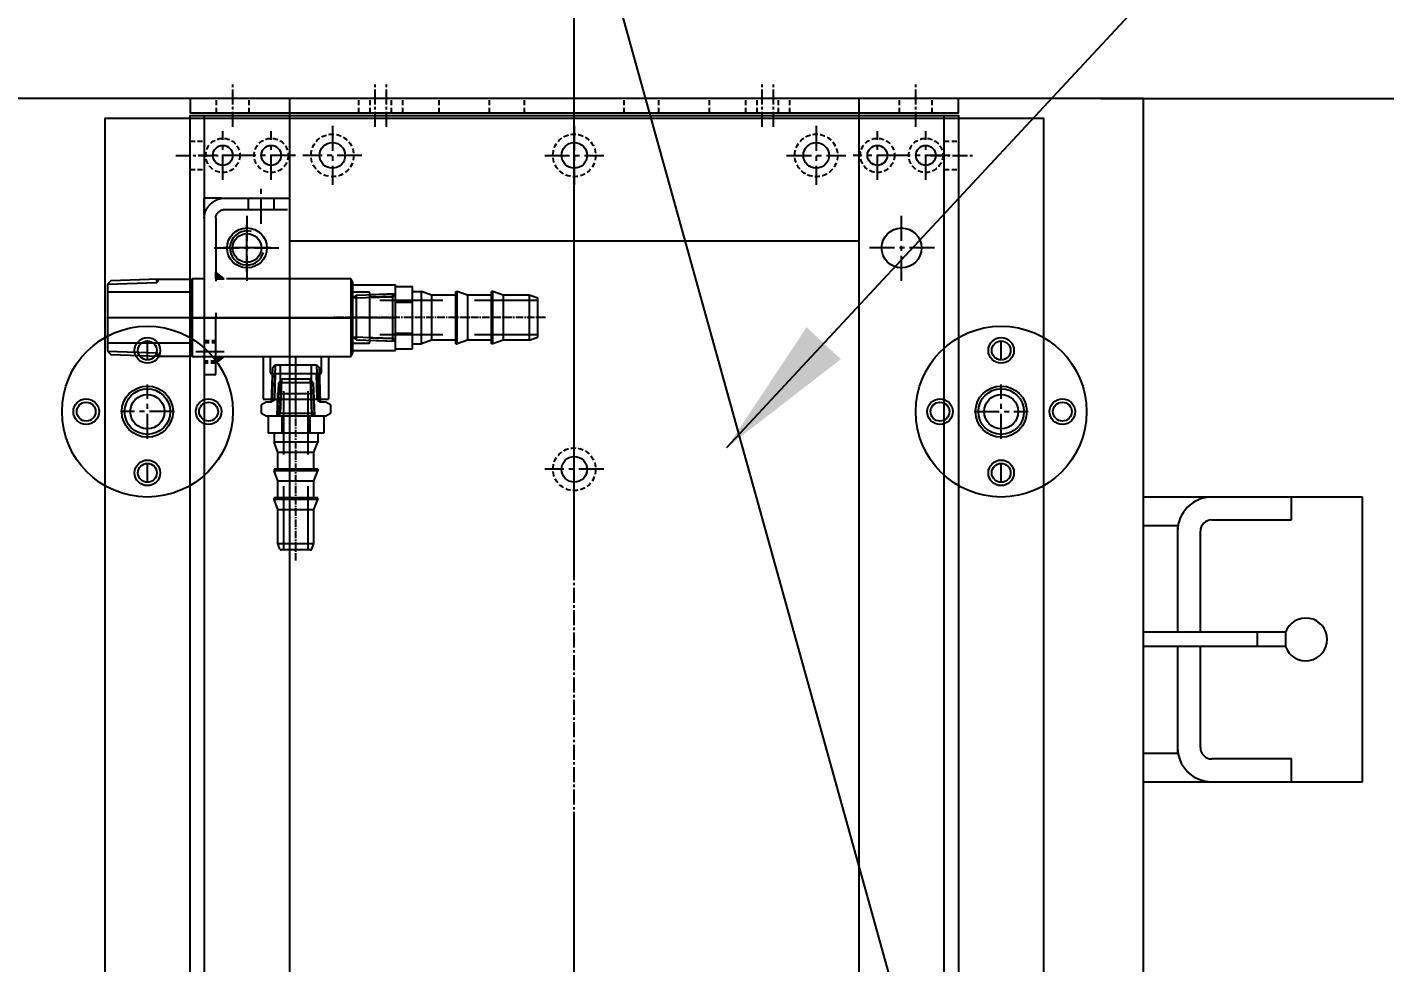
# Model space of a CAD drawing. Header units: millimetres. Extents: x 4969 to 37601, y -771 to 6478.
# Drawn here: x 9337.7 to 9814.8, y 3312 to 3640.7 of the extents above; entities that cross this region are included whole.
import ezdxf

# ---------------------------------------------------------------- set-up
doc = ezdxf.new("R2010")
doc.units = ezdxf.units.MM
doc.header["$LTSCALE"] = 7
doc.header["$MEASUREMENT"] = 0
for name, pattern in [('CENTER', [2, 1.25, -0.25, 0.25, -0.25]), ('CENTER1', [13, 10, -1, 1, -1]), ('CENTER2', [1.125, 0.75, -0.125, 0.125, -0.125]), ('CENTERX2', [101.6, 63.5, -12.7, 12.7, -12.7]), ('HIDDEN', [0.375, 0.25, -0.125]), ('HIDDEN2', [4.7625, 3.175, -1.5875])]:
    doc.linetypes.add(name, pattern=pattern)
doc.layers.get('0').update_dxf_attribs({"linetype": 'CONTINUOUS'})
doc.layers.get('Defpoints').update_dxf_attribs({"linetype": 'CONTINUOUS'})
doc.layers.add('CENTER', color=1, linetype='CENTER1')
doc.layers.add('THIN', color=3, linetype='CONTINUOUS')
doc.styles.get("Standard").update_dxf_attribs({"font": 'ISOCP'})
doc.dimstyles.new('PS-20', dxfattribs={"dimscale": 20, "dimtxt": 3.2, "dimasz": 2.5, "dimexe": 2, "dimexo": 2.5, "dimgap": 2, "dimtad": 1, "dimtoh": 1, "dimrnd": 0.05, "dimzin": 12, "dimdsep": 46, "dimtxsty": 'Standard', "dimcen": 0, "dimclrt": 2, "dimazin": 3, "dimtfac": 1, "dimtofl": 0, "dimtmove": 0, "dimatfit": 3, "dimfxl": 0, "dimtolj": 1, "dimtzin": 0, "dimarcsym": 0})

# ---------------------------------------------------------------- blocks, each defined once
blk = doc.blocks.new('*D212')
at = {"color": 0, "lineweight": -2}
for p, q in [((9714.96, 3615.61), (9970.65, 3615.61)), ((9930.65, 2665.61), (9930.65, 3565.61)), ((9525.77, 2615.61), (9970.65, 2615.61))]:
    blk.add_line(p, q, dxfattribs=at)
at = {"color": 0}
for points in [[(9922.31, 3565.61), (9938.98, 3565.61), (9930.65, 3615.61)], [(9922.31, 2665.61), (9938.98, 2665.61), (9930.65, 2615.61)]]:
    blk.add_solid(points, dxfattribs=at)
at = {"layer": 'Defpoints', "color": 0}
for p in [(9664.96, 3615.61), (9930.65, 3615.61), (9475.77, 2615.61)]:
    blk.add_point(p, dxfattribs=at)
at = {"color": 2, "insert": (9858.65, 3115.61), "char_height": 64, "attachment_point": 5, "rotation": 90}
blk.add_mtext('\\A1;1000', dxfattribs=at)
blk = doc.blocks.new('*D194')
at = {"color": 0, "lineweight": -2}
for p, q in [((9714.96, 3615.61), (10194.69, 3615.61)), ((10154.69, 1365.61), (10154.69, 3565.61)), ((9714.96, 1315.61), (10194.69, 1315.61))]:
    blk.add_line(p, q, dxfattribs=at)
at = {"color": 0}
for points in [[(10146.35, 3565.61), (10163.02, 3565.61), (10154.69, 3615.61)], [(10146.35, 1365.61), (10163.02, 1365.61), (10154.69, 1315.61)]]:
    blk.add_solid(points, dxfattribs=at)
at = {"layer": 'Defpoints', "color": 0}
for p in [(9664.96, 3615.61, -0.01), (10154.69, 3615.61), (9664.96, 1315.61, -0.01)]:
    blk.add_point(p, dxfattribs=at)
at = {"color": 2, "insert": (10082.68, 2465.61), "char_height": 64, "attachment_point": 5, "rotation": 90}
blk.add_mtext('\\A1;2300', dxfattribs=at)
blk = doc.blocks.new('A$C15B8284D')
at = {"color": 250}
for p, q in [((140, 77), (140, 0)), ((240, 77), (140, 77)), ((240, 0), (240, 77)), ((148, 52), (140, 52)), ((148, 24), (148, 52)), ((192.5, 50), (187.5, 50)), ((187.5, 50), (187.5, 0)), ((192.5, 50), (192.5, 0)), ((240, 52), (232, 52)), ((232, 52), (232, 24)), ((187.5, 40), (192.5, 40)), ((187.5, 20), (152, 20)), ((228, 20), (192.5, 20)), ((150, 12), (187.5, 12)), ((150, 0), (150, 12)), ((192.5, 12), (230, 12)), ((230, 0), (230, 12)), ((2300, 0), (0, 0)), ((0, 0), (0, -400)), ((91.82, -50), (85.18, -50)), ((134.82, -50), (128.18, -50)), ((0, -100), (1000, -100)), ((50, -300), (50, -100)), ((1000, -300), (0, -300)), ((91.82, -350), (85.18, -350)), ((134.82, -350), (128.18, -350))]:
    blk.add_line(p, q, dxfattribs=at)
for centre, radius in [((110, -50), 30), ((110, -28.5), 4.5), ((110, -28.5), 3.32), ((110, -50), 8), ((88.5, -50), 4.5), ((88.5, -50), 3.32), ((110, -50), 6), ((131.5, -50), 4.5), ((131.5, -50), 3.32), ((110, -71.5), 4.5), ((110, -71.5), 3.32), ((110, -350), 30), ((110, -328.5), 4.5), ((110, -328.5), 3.32), ((110, -350), 8), ((88.5, -350), 4.5), ((88.5, -350), 3.32), ((110, -350), 6), ((131.5, -350), 4.5), ((131.5, -350), 3.32), ((110, -371.5), 4.5), ((110, -371.5), 3.32)]:
    blk.add_circle(centre, radius, dxfattribs=at)
for centre, radius, start, end in [((190, 57), 7.5, 289.4712, 250.5288), ((152, 24), 12, 180, 270), ((152, 24), 4, 180, 270), ((228, 24), 12, 270, 0), ((228, 24), 4, 270, 0)]:
    blk.add_arc(centre, radius, start, end, dxfattribs=at)
blk = doc.blocks.new('A$C627F055A')
at = {"color": 1, "linetype": 'CENTER'}
for p, q in [((-46.5, 261.51), (-46.5, 238.49)), ((-58.01, 250), (-34.99, 250)), ((-46.5, 8.49), (-46.5, 31.51)), ((-58.01, 20), (-34.99, 20))]:
    blk.add_line(p, q, dxfattribs=at)
blk.add_lwpolyline([(0, 270), (0, 0), (-988, 0), (-988, 270)], close=True)
for centre in [(-46.5, 250), (-46.5, 20)]:
    blk.add_circle(centre, 7)
blk = doc.blocks.new('A$C28CC7EDE')
at = {"color": 1, "linetype": 'CENTER2'}
blk.add_line((974, 10), (974, -5), dxfattribs=at)
at = {"color": 2, "linetype": 'HIDDEN'}
for p, q in [((969, 5), (969, 0)), ((979, 5), (979, 0))]:
    blk.add_line(p, q, dxfattribs=at)
at = {"color": 6}
blk.add_lwpolyline([(0, 5), (988, 5), (988, 0), (0, 0), (0, 5)], dxfattribs=at)
blk = doc.blocks.new('A$C03A0475B')
at = {"color": 1, "linetype": 'CENTER2'}
blk.add_line((974, 10), (974, -5), dxfattribs=at)
at = {"color": 2, "linetype": 'HIDDEN'}
for p, q in [((969, 5), (969, 0)), ((979, 5), (979, 0))]:
    blk.add_line(p, q, dxfattribs=at)
at = {"color": 6}
blk.add_lwpolyline([(0, 5), (988, 5), (988, 0), (0, 0), (0, 5)], dxfattribs=at)
blk = doc.blocks.new('A$C18B5740B')
at = {"linetype": 'HIDDEN2'}
h = blk.add_hatch(color=2, dxfattribs=at)
h.dxf.hatch_style = 1
h.paths.add_polyline_path([(-51.56, 21.04), (-51.56, 24.04), (-53.98, 21.04)])
h = blk.add_hatch(color=256)
h.dxf.hatch_style = 1
h.paths.add_polyline_path([(-24.36, 21.04), (-24.36, 24.04), (-21.95, 21.04)])
for p, q in [((-26.46, 84.24), (-49.46, 84.24)), ((-49.46, 69.24), (-49.46, 84.24)), ((-45.44, 84.24), (-45.16, 75.24)), ((-30.49, 84.24), (-30.77, 75.24)), ((-26.46, 69.24), (-26.46, 84.24)), ((-46.96, 74.87), (-46.96, 69.24)), ((-29.34, 75.24), (-46.59, 75.24)), ((-28.96, 69.24), (-28.96, 74.87)), ((-51.56, 68.48), (-24.36, 68.48)), ((-26.46, 69.24), (-49.46, 69.24)), ((-24.36, 60.74), (-9.36, 60.74)), ((-18.74, 58.24), (-24.36, 58.24)), ((-18.36, 40.62), (-18.36, 57.87)), ((-9.36, 37.74), (-9.36, 60.74)), ((-9.36, 56.72), (-18.36, 56.44)), ((-79.96, 47.04), (-37.96, 47.04)), ((-79.96, 23.04), (-79.96, 47.04)), ((-37.96, 17.04), (-37.96, 47.04)), ((-24.36, 40.24), (-18.74, 40.24)), ((-9.36, 41.77), (-18.36, 42.05)), ((-24.36, 37.74), (-9.36, 37.74)), ((-79.96, 23.04), (-79.96, 17.04)), ((-17.96, 21.04), (-37.96, 21.04)), ((-17.96, 17.04), (-17.96, 21.04)), ((-73.96, 17.04), (-79.96, 17.04)), ((-73.96, 17.04), (-37.96, 17.04)), ((-37.96, 17.04), (-17.96, 17.04)), ((-51.56, 12.81), (-24.36, 12.81)), ((-24.48, 12.04), (-51.45, 12.04)), ((-51.45, 1.04), (-51.45, 12.04)), ((-46.96, 12.04), (-46.96, -16.96)), ((-28.96, 12.04), (-28.96, -16.96)), ((-24.48, 1.04), (-24.48, 12.04)), ((-51.45, 1.04), (-50.92, -15.76)), ((-50.26, 0.36), (-51.43, 0.36)), ((-25.66, 0.36), (-24.5, 0.36)), ((-25, -15.76), (-24.48, 1.04)), ((-50.92, -15.76), (-49.72, -16.96)), ((-49.72, -16.96), (-26.2, -16.96)), ((-26.2, -16.96), (-25, -15.76))]:
    blk.add_line(p, q)
at = {"color": 2, "linetype": 'HIDDEN2'}
for p, q in [((-75.96, 24.04), (-75.96, 47.04)), ((-75.96, 41.54), (-79.96, 41.54)), ((-75.96, 32.54), (-79.96, 32.54)), ((-72.96, 21.04), (-37.96, 21.04))]:
    blk.add_line(p, q, dxfattribs=at)
at = {"color": 1, "linetype": 'CENTER'}
blk.add_line((-70.96, 37.04), (-84.96, 37.04), dxfattribs=at)
for points in [[(-51.56, 17.04), (-51.56, 12.81), (-50.36, 12.04), (-25.56, 12.04), (-24.36, 12.81), (-24.36, 68.48), (-25.56, 69.24), (-50.36, 69.24), (-51.56, 68.48), (-51.56, 47.04)], [(-24.36, 21.04), (-24.36, 24.04), (-21.95, 21.04)], [(-24.36, 21.04), (-21.95, 21.04)]]:
    blk.add_lwpolyline(points)
at = {"color": 2, "linetype": 'HIDDEN2'}
for points in [[(-51.56, 47.04), (-51.56, 17.04)], [(-51.56, 21.04), (-51.56, 24.04), (-53.98, 21.04)], [(-51.56, 21.04), (-53.98, 21.04)]]:
    blk.add_lwpolyline(points, dxfattribs=at)
at = {"color": 2, "linetype": 'HIDDEN'}
for points in [[(-29.29, 17.04), (-29.29, 21.04)], [(-22.64, 21.04), (-22.64, 17.04)]]:
    blk.add_lwpolyline(points, dxfattribs=at)
blk.add_circle((-62.46, 32.04), 5.05)
for centre, start, end in [((-46.59, 74.87), 90, 179.9847), ((-29.34, 74.87), 0.0153, 89.9847), ((-18.74, 57.87), 0, 89.9847), ((-18.74, 40.62), 270.0153, 359.9847)]:
    blk.add_arc(centre, 0.375, start, end)
at = {"color": 2, "linetype": 'HIDDEN2'}
blk.add_open_spline([(-72.96, 17.04), (-73.33, 17.04), (-73.67, 17.08), (-74.7, 17.26), (-75.32, 17.48), (-76.42, 18.04), (-76.9, 18.37), (-77.78, 19.12), (-78.18, 19.53), (-78.88, 20.46), (-79.19, 20.97), (-79.64, 22.02), (-79.8, 22.54), (-79.93, 23.4), (-79.96, 23.72), (-79.96, 24.04)], degree=3, knots=[0, 0, 0, 0, 0.350101, 0.350101, 1.095114, 1.095114, 1.840127, 1.840127, 2.585139, 2.585139, 3.330152, 3.330152, 3.927549, 3.927549, 4.242641, 4.242641, 4.242641, 4.242641], dxfattribs=at)
blk.add_open_spline([(-72.96, 21.04), (-74.38, 21.04), (-75.96, 22.63), (-75.96, 24.04)], degree=3, dxfattribs=at)
at = {"layer": 'CENTER'}
for p, q in [((-37.96, 84.24), (-37.96, 75.24)), ((-37.96, 75.24), (-37.96, 69.24)), ((-37.96, 12.04), (-37.96, 69.24)), ((-37.96, 69.24), (-37.96, 12.04)), ((-18.36, 49.24), (-24.36, 49.24)), ((-9.36, 49.24), (-18.36, 49.24)), ((-62.46, 40.42), (-62.46, 23.67)), ((-54.09, 32.04), (-70.84, 32.04)), ((-25.96, 24.04), (-25.96, 14.04)), ((-37.96, 12.04), (-37.96, -16.96))]:
    blk.add_line(p, q, dxfattribs=at)
at = {"layer": 'THIN'}
for p, q in [((-46.29, 84.24), (-46.01, 75.24)), ((-29.63, 84.24), (-29.91, 75.24)), ((-9.36, 57.58), (-18.36, 57.29)), ((-9.36, 40.91), (-18.36, 41.19)), ((-50.26, 0.36), (-51.45, 1.04)), ((-49.72, -16.96), (-50.26, 0.36)), ((-26.2, -16.96), (-25.66, 0.36)), ((-25.66, 0.36), (-24.48, 1.04))]:
    blk.add_line(p, q, dxfattribs=at)
at = {"layer": 'THIN', "color": 2, "linetype": 'HIDDEN'}
for points in [[(-29.96, 17.04), (-29.96, 21.04)], [(-21.96, 21.04), (-21.96, 17.04)]]:
    blk.add_lwpolyline(points, dxfattribs=at)
at = {"layer": 'THIN'}
blk.add_arc((-62.46, 32.04), 6, 165, 75, dxfattribs=at)
blk = doc.blocks.new('A$C07060556')
for p, q in [((16.55, 9.59), (17.49, 11.22)), ((16.55, 7.63), (16.55, 9.59)), ((17.49, 11.22), (20.61, 11.22)), ((20.61, 11.22), (21.55, 9.59)), ((21.55, 9.59), (21.55, -11.41)), ((3.55, 6.37), (4.44, 7.25)), ((3.55, -8.18), (3.55, 6.37)), ((4.44, 7.25), (16.55, 7.63)), ((13.55, -7.23), (13.55, 5.42)), ((21.55, 4.82), (13.55, 4.57)), ((16.05, 6.76), (16.05, 7.62)), ((13.55, 4.57), (3.55, 4.57)), ((13.55, -6.38), (3.55, -6.38)), ((4.44, -9.07), (3.55, -8.18)), ((16.55, -9.45), (4.44, -9.07)), ((21.55, -6.63), (13.55, -6.38)), ((16.05, -8.57), (16.05, -9.43)), ((16.55, -11.41), (16.55, -9.45)), ((17.49, -13.03), (16.55, -11.41)), ((20.61, -13.03), (17.49, -13.03)), ((21.55, -11.41), (20.61, -13.03))]:
    blk.add_line(p, q)
at = {"layer": 'CENTER'}
for p, q in [((13.55, -0.91), (3.55, -0.91)), ((21.55, -0.91), (13.55, -0.91))]:
    blk.add_line(p, q, dxfattribs=at)
at = {"layer": 'THIN'}
for p, q in [((3.55, 6.37), (16.05, 6.76)), ((13.55, 5.42), (12.07, 4.57)), ((21.55, 5.67), (13.55, 5.42)), ((16.05, 6.76), (16.55, 7.63)), ((3.55, -8.18), (16.05, -8.57)), ((13.55, -7.23), (12.07, -6.38)), ((21.55, -7.48), (13.55, -7.23)), ((16.05, -8.57), (16.55, -9.45))]:
    blk.add_line(p, q, dxfattribs=at)
blk = doc.blocks.new('A$C0C7040D2')
at = {"color": 1, "linetype": 'CENTER2', "ltscale": 0.5}
blk.add_line((-7.65, 32.09), (-7.65, -38.73), dxfattribs=at)
for p, q in [((-13.27, 28.02), (-13.95, 26.1)), ((-13.95, 26.1), (-13.95, 14.15)), ((-1.35, 26.1), (-13.95, 26.1)), ((-12.8, 28.35), (-2.5, 28.35)), ((-2.03, 28.02), (-1.35, 26.1)), ((-1.35, 26.1), (-1.35, 14.15)), ((-13.95, 14.15), (-15.3, 10.58)), ((-15.3, 10.58), (-15.3, 10.08)), ((-15.3, 10.58), (0, 10.58)), ((-15.3, 10.08), (0, 10.08)), ((-1.35, 14.15), (-13.95, 14.15)), ((-13.95, 10.08), (-13.95, 4.08)), ((-1.35, 14.15), (0, 10.58)), ((-1.35, 10.08), (-1.35, 4.08)), ((0, 10.58), (0, 10.08)), ((-13.95, 4.08), (-15.3, 0.5)), ((-15.3, 0.5), (0, 0.5)), ((-15.3, 0), (-15.3, 0.5)), ((-15.3, 0), (0, 0)), ((-15.3, 0), (0, 0)), ((-1.35, 4.08), (-13.95, 4.08)), ((-13.95, 0), (-13.95, -6)), ((-1.35, 4.08), (0, 0.5)), ((-1.35, 0), (-1.35, -6)), ((0, 0), (0, 0.5)), ((-13.95, -6), (-15.3, -9.57)), ((-1.35, -6), (-13.95, -6)), ((-1.35, -6), (0, -9.57)), ((-17.47, -18.65), (-17.47, -12.65)), ((-17.47, -12.65), (2.16, -12.65)), ((-15.3, -9.57), (0, -9.57)), ((-15.3, -12.65), (-15.3, -9.57)), ((-12.56, -18.65), (-12.56, -12.65)), ((-2.75, -18.65), (-2.75, -12.65)), ((0, -12.65), (0, -9.57)), ((2.16, -18.65), (2.16, -12.65)), ((-17.47, -18.65), (2.16, -18.65)), ((-13.65, -30.43), (-14.15, -18.65)), ((-14.15, -18.65), (-1.15, -18.65)), ((-1.15, -18.65), (-1.65, -30.43)), ((-13.65, -30.43), (-12.61, -31.65)), ((-1.65, -30.43), (-13.65, -30.43)), ((-12.61, -31.65), (-2.65, -31.65)), ((-2.65, -31.65), (-1.65, -30.43))]:
    blk.add_line(p, q)
at = {"color": 2, "linetype": 'HIDDEN2'}
for p, q in [((-12.1, 28.35), (-11.9, 28.15)), ((-11.9, 28.15), (-11.9, -31.65)), ((-3.2, 28.35), (-3.4, 28.15)), ((-3.4, 28.15), (-3.4, -31.65))]:
    blk.add_line(p, q, dxfattribs=at)
at = {"color": 3}
for p, q in [((-14.15, -18.65), (-13.08, -19.65)), ((-2.22, -19.65), (-1.15, -18.65)), ((-14.11, -19.65), (-1.19, -19.65)), ((-12.61, -31.65), (-13.08, -19.65)), ((-2.22, -19.65), (-2.65, -31.65))]:
    blk.add_line(p, q, dxfattribs=at)
for centre, start, end in [((-12.8, 27.85), 90, 160.4397), ((-2.5, 27.85), 19.5603, 90)]:
    blk.add_arc(centre, 0.5, start, end)
blk = doc.blocks.new('A$C60B24693')
for p, q in [((-32.32, 60.66, -0.01), (-31.32, 63.66, -0.01)), ((-31.32, 63.66, -0.01), (-17.52, 63.66, -0.01)), ((-17.52, 63.66, -0.01), (-16.52, 60.66, -0.01)), ((-32.32, 60.66, -0.01), (-32.32, 51.47, -0.01)), ((-16.52, 60.66, -0.01), (-32.32, 60.66, -0.01)), ((-16.52, 60.66, -0.01), (-16.52, 51.47, -0.01)), ((-32.32, 51.47, -0.01), (-33.62, 47.89, -0.01)), ((-33.62, 47.89, -0.01), (-33.62, 47.39, -0.01)), ((-33.62, 47.89, -0.01), (-15.22, 47.89, -0.01)), ((-16.52, 51.47, -0.01), (-32.32, 51.47, -0.01)), ((-16.52, 51.47, -0.01), (-15.22, 47.89, -0.01)), ((-15.22, 47.89, -0.01), (-15.22, 47.39, -0.01)), ((-33.62, 47.39, -0.01), (-15.22, 47.39, -0.01)), ((-32.32, 47.39, -0.01), (-32.32, 38.89, -0.01)), ((-16.52, 47.39, -0.01), (-16.52, 38.89, -0.01)), ((-32.32, 38.89, -0.01), (-33.62, 35.32, -0.01)), ((-16.52, 38.89, -0.01), (-32.32, 38.89, -0.01)), ((-16.52, 38.89, -0.01), (-15.22, 35.32, -0.01)), ((-33.62, 35.32, -0.01), (-15.22, 35.32, -0.01)), ((-33.62, 34.82, -0.01), (-33.62, 35.32, -0.01)), ((-33.62, 34.82, -0.01), (-15.22, 34.82, -0.01)), ((-33.62, 34.82, -0.01), (-15.22, 34.82, -0.01)), ((-32.32, 34.82, -0.01), (-32.32, 26.32, -0.01)), ((-16.52, 34.82, -0.01), (-16.52, 26.32, -0.01)), ((-15.22, 34.82, -0.01), (-15.22, 35.32, -0.01)), ((-32.32, 26.32, -0.01), (-33.62, 22.74, -0.01)), ((-16.52, 26.32, -0.01), (-32.32, 26.32, -0.01)), ((-16.52, 26.32, -0.01), (-15.22, 22.74, -0.01)), ((-35.39, 13.66, 0), (-35.39, 19.66, 0)), ((-35.39, 19.66, 0), (-13.45, 19.66, 0)), ((-33.62, 22.74, -0.01), (-15.22, 22.74, -0.01)), ((-33.62, 19.66, -0.01), (-33.62, 22.74, -0.01)), ((-29.9, 13.66, -0.01), (-29.9, 19.66, -0.01)), ((-18.94, 13.66, -0.01), (-18.94, 19.66, -0.01)), ((-15.22, 19.66, -0.01), (-15.22, 22.74, -0.01)), ((-13.45, 13.66, 0), (-13.45, 19.66, 0)), ((-35.39, 13.66, 0), (-13.45, 13.66, 0)), ((-32.22, -0.12, 0), (-32.72, 13.66, 0)), ((-32.72, 13.66, 0), (-16.12, 13.66, 0)), ((-16.12, 13.66, 0), (-16.62, -0.12, 0)), ((-32.22, -0.12, 0), (-31.18, -1.34, 0)), ((-16.62, -0.12, 0), (-32.22, -0.12, 0)), ((-31.18, -1.34, 0), (-17.62, -1.34, 0)), ((-17.62, -1.34, 0), (-16.62, -0.12, 0))]:
    blk.add_line(p, q)
at = {"color": 2, "linetype": 'HIDDEN2'}
for p, q in [((-30.42, 63.66, -0.01), (-30.42, -1.34, -0.01)), ((-18.42, 63.66, -0.01), (-18.42, -1.34, -0.01))]:
    blk.add_line(p, q, dxfattribs=at)
at = {"color": 1, "linetype": 'CENTER2', "ltscale": 0.5}
blk.add_line((-24.42, 66.4, 0), (-24.42, -8.42, 0), dxfattribs=at)
at = {"color": 3}
for p, q in [((-32.72, 13.66, 0), (-31.65, 12.66, 0)), ((-32.68, 12.66, 0), (-16.16, 12.66, 0)), ((-31.18, -1.34, 0), (-31.65, 12.66, 0)), ((-17.19, 12.66, 0), (-17.62, -1.34, 0)), ((-17.19, 12.66, 0), (-16.12, 13.66, 0))]:
    blk.add_line(p, q, dxfattribs=at)
blk = doc.blocks.new('A$C11E44AF6')
at = {"xscale": -1}
blk.add_blockref('A$C60B24693', (-88.5, 73.88, 0), dxfattribs=at)
for name, p in [('A$C18B5740B', (-26.11, 3.3)), ('A$C07060556', (-51.03, 53.45))]:
    blk.add_blockref(name, p)
at = {"rotation": 270}
blk.add_blockref('A$C0C7040D2', (-10.82, 44.89), dxfattribs=at)
blk = doc.blocks.new('A$C4C9C1612')
at = {"color": 1, "linetype": 'CENTER'}
for p, q in [((780, -9.5), (780, 9.5)), ((770.5, 0), (789.5, 0)), ((870, -35.05), (870, -17.95)), ((861.45, -26.5), (878.55, -26.5)), ((870, -52.05), (870, -34.95)), ((861.45, -43.5), (878.55, -43.5)), ((870, -75.38), (870, -54.62)), ((880.38, -65), (859.62, -65)), ((759.75, -160.38), (759.75, -139.62)), ((870, -139.62), (870, -160.38)), ((749.37, -150), (770.13, -150)), ((880.38, -150), (859.62, -150)), ((870, -224.62), (870, -245.38)), ((880.38, -235), (859.62, -235)), ((870, -265.05), (870, -247.95)), ((861.45, -256.5), (878.55, -256.5)), ((870, -282.05), (870, -264.95)), ((861.45, -273.5), (878.55, -273.5)), ((780, -290.5), (780, -309.5)), ((770.5, -300), (789.5, -300))]:
    blk.add_line(p, q, dxfattribs=at)
at = {"color": 4}
blk.add_lwpolyline([(-103, -315), (883, -315), (883, 15), (-103, 15)], close=True, dxfattribs=at)
for centre, radius in [((780, 0), 9), ((870, -26.5), 3.5), ((870, -43.5), 3.5), ((870, -65), 4.5), ((759.75, -150), 4.5), ((870, -150), 4.5), ((870, -235), 4.5), ((870, -256.5), 3.5), ((870, -273.5), 3.5), ((780, -300), 9)]:
    blk.add_circle(centre, radius, dxfattribs=at)
at = {"color": 2, "linetype": 'HIDDEN'}
for centre, radius in [((870, -26.5), 6), ((870, -43.5), 6), ((870, -65), 7.5), ((759.75, -150), 7.5), ((870, -150), 7.5), ((870, -235), 7.5), ((870, -256.5), 6), ((870, -273.5), 6)]:
    blk.add_circle(centre, radius, dxfattribs=at)
blk = doc.blocks.new('A$C190F4DF9')
at = {"color": 1, "linetype": 'CENTER2'}
for p, q in [((-120, 5), (-120, -10)), ((-70, 5), (-70, -10)), ((0, 5), (0, -10)), ((70, 5), (70, -10)), ((120, 5), (120, -10))]:
    blk.add_line(p, q, dxfattribs=at)
at = {"color": 180, "linetype": 'CENTER2'}
for p, q in [((-66, 5), (-66, -10)), ((66, 5), (66, -10))]:
    blk.add_line(p, q, dxfattribs=at)
at = {"color": 2, "linetype": 'HIDDEN'}
for p, q in [((-125.75, 0), (-125.75, -5)), ((-114.25, 0), (-114.25, -5)), ((-75.75, 0), (-75.75, -5)), ((-64.25, 0), (-64.25, -5)), ((-29.75, 0), (-29.75, -5)), ((29.75, 0), (29.75, -5)), ((64.25, 0), (64.25, -5)), ((75.75, 0), (75.75, -5)), ((114.25, 0), (114.25, -5)), ((125.75, 0), (125.75, -5))]:
    blk.add_line(p, q, dxfattribs=at)
at = {"color": 180, "linetype": 'HIDDEN'}
for p, q in [((-71.75, 0), (-71.75, -5)), ((-60.25, 0), (-60.25, -5)), ((60.25, 0), (60.25, -5)), ((71.75, 0), (71.75, -5))]:
    blk.add_line(p, q, dxfattribs=at)
at = {"color": 250, "linetype": 'HIDDEN'}
for p, q in [((-47.5, 0), (-47.5, -5)), ((-17.5, 0), (-17.5, -5)), ((17.5, 0), (17.5, -5)), ((47.5, 0), (47.5, -5))]:
    blk.add_line(p, q, dxfattribs=at)
at = {"color": 6}
blk.add_lwpolyline([(-135, -5), (135, -5), (135, 0), (-135, 0), (-135, -5)], dxfattribs=at)
blk = doc.blocks.new('A$C3F252EB0')
at = {"color": 1, "linetype": 'CENTER2'}
blk.add_line((-997, 165), (11, 165), dxfattribs=at)
for name, p in [('A$C4C9C1612', (-883, 315)), ('A$C28CC7EDE', (-987, 295)), ('A$C627F055A', (1, 30)), ('A$C03A0475B', (-987, 30))]:
    blk.add_blockref(name, p)
for name, p, rotation in [('A$C11E44AF6', (-134.07, 315.35), 180), ('A$C190F4DF9', (2, 165), 90)]:
    blk.add_blockref(name, p, dxfattribs=dict(rotation=rotation))

msp = doc.modelspace()

# ---------------------------------------------------------------- linework, layer by layer
at = {"color": 1, "linetype": 'CENTERX2'}
msp.add_line((9529.962, -105.521, -0.01), (9529.962, 5305.145, -0.01), dxfattribs=at)
at = {"elevation": -0.01}
msp.add_lwpolyline([(9529.962, 3705.613), (10103.891, 1641.516)], dxfattribs=at)

# ---------------------------------------------------------------- block references
for name, p, rotation in [('A$C3F252EB0', (9694.962, 3608.613, -0.01), 90.00000000007347), ('A$C15B8284D', (9729.962, 3615.613, -0.01), 270.0000000000735)]:
    msp.add_blockref(name, p, dxfattribs=dict(rotation=rotation))

# ---------------------------------------------------------------- dimensions: what is measured, and where the dimension line sits
for base, p1, picture, middle in [((9930.648, 3615.613, -0.01), (9475.768, 2615.613, -0.01), '*D212', (9858.648, 3115.613, -0.01)), ((10154.688, 3615.613), (9664.962, 1315.613, -0.01), '*D194', (10082.682, 2465.613))]:
    dim = msp.add_linear_dim(base=base, p1=p1, p2=(9664.962, 3615.613, -0.01), angle=90, dimstyle='PS-20', override={"dimtmove": 1})
    dim.commit()
    dim.dimension.update_dxf_attribs({"geometry": picture, "text_midpoint": middle})

# ---------------------------------------------------------------- leaders
at = {"annotation_type": 0, "has_hookline": 1, "hookline_direction": 0, "text_width": 970.506}
msp.add_leader([(9583.55, 3493.032, -0.01), (10121.435, 4071.076, -0.01), (10171.435, 4071.076, -0.01)], dimstyle='PS-20', dxfattribs=at)

doc.saveas('drawing.dxf')
